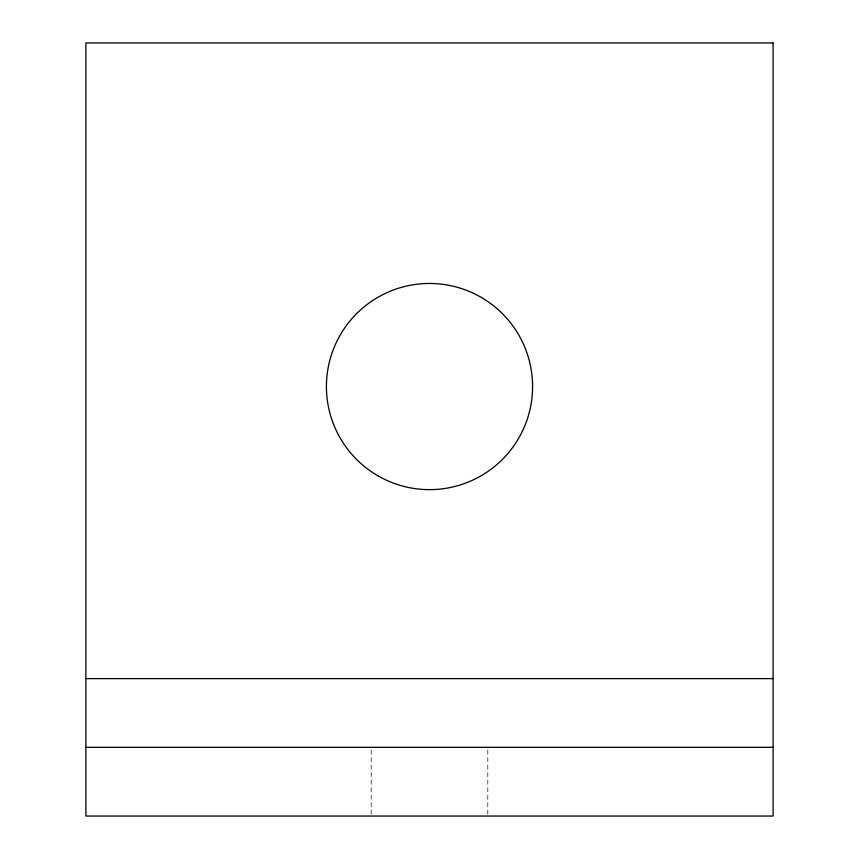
<?xml version="1.0" encoding="UTF-8"?>
<svg xmlns="http://www.w3.org/2000/svg" width="859" height="859" viewBox="0 0 859 859"><rect width="100%" height="100%" fill="white"/><g stroke="black" fill="none" stroke-linecap="round" stroke-linejoin="round"><path stroke-width="0.64" stroke-dasharray="4.29 3.22" d="M487.805 749.971L487.805 816.05M371.195 749.971L371.195 816.05"/><path stroke-width="1.29" d="M85.9 678.61L773.1 678.61M85.9 747.33L773.1 747.33M773.1 42.95L85.9 42.95L85.9 816.05L773.1 816.05L773.1 42.95M377.96 475.822A103.08 103.08 0 0 0 532.58 386.55A103.08 103.08 0 0 0 377.96 297.278A103.08 103.08 0 0 0 377.96 475.822"/></g></svg>
